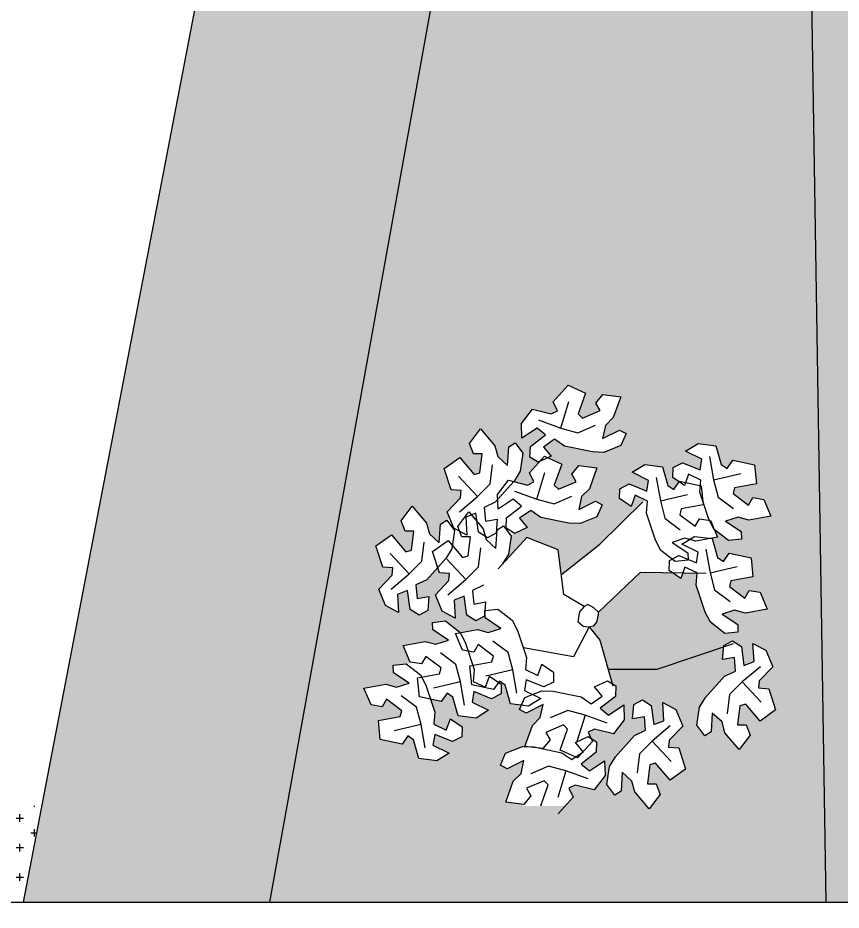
# Model space of a CAD drawing. Header units: metres. Extents: x 1186 to 11427, y -5173 to 11421.
# Drawn here: x 1315.65 to 1323.42, y 1442.16 to 1450.57 of the extents above; entities that cross this region are included whole.
import ezdxf

# ---------------------------------------------------------------- set-up
doc = ezdxf.new("R2010")
doc.units = ezdxf.units.M
doc.header["$LTSCALE"] = 8
doc.layers.get('0').update_dxf_attribs({"lineweight": 5})
for name, color, linetype in [('AL_VEGETAÇÃO', 84, 'Continuous'), ('ARQ-COTA-50', 110, 'Continuous'), ('ARQ-PAR', 5, 'Continuous'), ('ARQ-PIS', 1, 'Continuous')]:
    doc.layers.add(name, color=color, linetype=linetype)
pattern_1 = [(0, (-3129.61768, 357.83482), (0.1397, 0.1397), [0.06985, -0.20955]), (90, (-3129.58276, 357.7999), (-0.1397, 0.1397), [0.06985, -0.20955])]

# ---------------------------------------------------------------- blocks, each defined once
blk = doc.blocks.new('arv7p')
at = {"layer": 'AL_VEGETAÇÃO', "color": 85}
for p, q in [((110.5492, -13.1139), (110.6901, -12.9572)), ((110.6901, -12.9572), (110.8541, -13.032)), ((110.8541, -13.032), (110.7841, -13.2296)), ((110.9497, -13.1277), (111.0162, -13.0454)), ((111.0162, -13.0454), (111.1861, -13.0668)), ((110.5906, -13.2), (110.5492, -13.1139)), ((110.5492, -13.1139), (110.5492, -13.1139)), ((110.6194, -13.3625), (110.6954, -13.1113)), ((110.9906, -13.1983), (110.9497, -13.1277)), ((111.1861, -13.0668), (111.1159, -13.2642)), ((110.2488, -13.3189), (110.3518, -13.184)), ((110.3518, -13.184), (110.5302, -13.2286)), ((110.5302, -13.2286), (110.5906, -13.2)), ((110.8239, -13.2695), (110.9906, -13.1983)), ((110.4091, -13.2861), (110.6194, -13.3625)), ((110.7841, -13.2296), (110.8239, -13.2695)), ((111.1159, -13.2642), (111.0415, -13.3386)), ((109.7587, -13.5069), (109.8621, -13.3705)), ((109.8621, -13.3705), (109.998, -13.53)), ((110.2535, -13.4574), (110.2488, -13.3189)), ((110.3964, -13.3624), (110.2535, -13.4574)), ((110.4754, -13.4268), (110.3964, -13.3624)), ((110.6194, -13.3625), (110.7824, -13.4065)), ((110.7824, -13.4065), (110.9492, -13.3354)), ((111.0415, -13.3386), (111.0152, -13.4607)), ((111.0152, -13.4607), (111.1738, -13.3815)), ((111.1738, -13.3815), (111.2365, -13.4145)), ((110.3332, -13.5371), (110.4754, -13.4268)), ((110.5616, -13.4682), (110.4563, -13.5414)), ((110.656, -13.5339), (110.5616, -13.4682)), ((111.2365, -13.4145), (111.1866, -13.5281)), ((109.7966, -13.6056), (109.7587, -13.5069)), ((109.998, -13.53), (110.0252, -13.6316)), ((110.1178, -13.7155), (110.1285, -13.5385)), ((110.1285, -13.5385), (110.1885, -13.5006)), ((110.1885, -13.5006), (110.2619, -13.6007)), ((110.3289, -13.6369), (110.3332, -13.5371)), ((110.3332, -13.5371), (110.3332, -13.5371)), ((110.4563, -13.5414), (110.5286, -13.6284)), ((110.9195, -13.5882), (110.656, -13.5339)), ((111.1866, -13.5281), (111.0273, -13.5919)), ((111.7974, -13.5811), (111.915, -13.5077)), ((111.915, -13.5077), (112.0833, -13.5295)), ((112.0833, -13.5295), (112.1338, -13.7063)), ((109.8782, -13.6055), (109.7966, -13.6056)), ((109.8566, -13.7855), (109.8782, -13.6055)), ((110.0252, -13.6316), (110.1178, -13.7155)), ((110.2619, -13.6007), (110.2375, -13.7706)), ((110.3244, -13.7851), (110.4653, -13.6284)), ((110.4076, -13.6858), (110.3289, -13.6369)), ((110.5286, -13.6284), (110.4076, -13.6858)), ((110.4653, -13.6284), (110.6292, -13.7033)), ((111.0273, -13.5919), (110.9195, -13.5882)), ((111.9511, -13.6573), (111.7974, -13.5811)), ((112.0235, -13.6302), (112.0625, -13.8505)), ((109.5192, -13.7452), (109.666, -13.6406)), ((109.666, -13.6406), (109.8021, -13.8)), ((109.9544, -13.8899), (109.9763, -13.7099)), ((110.6292, -13.7033), (110.5592, -13.9009)), ((110.7248, -13.7989), (110.7914, -13.7166)), ((110.7914, -13.7166), (110.9612, -13.738)), ((111.2944, -13.7797), (111.412, -13.7063)), ((111.412, -13.7063), (111.5803, -13.7281)), ((111.6796, -13.7361), (111.7682, -13.69)), ((111.7682, -13.69), (111.7682, -13.69)), ((111.7682, -13.69), (111.9349, -13.7579)), ((111.9349, -13.7579), (111.9511, -13.6573)), ((112.1338, -13.7063), (112.1888, -13.7443)), ((112.1888, -13.7443), (112.2427, -13.6654)), ((112.2427, -13.6654), (112.2427, -13.6654)), ((112.2427, -13.6654), (112.4488, -13.7091)), ((112.4488, -13.7091), (112.466, -13.8885)), ((109.5844, -13.9456), (109.5192, -13.7452)), ((109.8021, -13.8), (109.8566, -13.7855)), ((110.2375, -13.7706), (110.1804, -13.8621)), ((110.3658, -13.8712), (110.3244, -13.7851)), ((110.3244, -13.7851), (110.3244, -13.7851)), ((110.3945, -14.0337), (110.4706, -13.7825)), ((110.7657, -13.8695), (110.7248, -13.7989)), ((110.9612, -13.738), (110.8911, -13.9354)), ((111.4481, -13.856), (111.2944, -13.7797)), ((111.5803, -13.7281), (111.6309, -13.905)), ((111.6765, -13.8287), (111.6796, -13.7361)), ((111.826, -13.7986), (111.7868, -13.9048)), ((111.942, -13.8533), (111.826, -13.7986)), ((112.0625, -13.8505), (112.318, -13.7907)), ((109.8349, -14.0091), (109.6553, -13.8176)), ((109.8349, -14.0091), (109.9544, -13.8899)), ((110.1804, -13.8621), (110.0016, -14.063)), ((110.0239, -13.9901), (110.1269, -13.8552)), ((110.1269, -13.8552), (110.3054, -13.8999)), ((110.3054, -13.8999), (110.3658, -13.8712)), ((110.5991, -13.9407), (110.7657, -13.8695)), ((111.1767, -13.9348), (111.2652, -13.8886)), ((111.2652, -13.8886), (111.2652, -13.8886)), ((111.2652, -13.8886), (111.4319, -13.9566)), ((111.4319, -13.9566), (111.4481, -13.856)), ((111.5206, -13.8288), (111.5595, -14.0491)), ((111.7868, -13.9048), (111.6765, -13.8287)), ((111.6859, -13.943), (111.7398, -13.864)), ((111.7398, -13.864), (111.7398, -13.864)), ((111.7398, -13.864), (111.9459, -13.9077)), ((111.9324, -13.9679), (111.942, -13.8533)), ((112.0625, -13.8505), (112.1059, -14.0136)), ((112.466, -13.8885), (112.2599, -13.9267)), ((109.6798, -13.9527), (109.5844, -13.9456)), ((109.5844, -13.9456), (109.5844, -13.9456)), ((109.6743, -14.0194), (109.6798, -13.9527)), ((110.1843, -13.9573), (110.3945, -14.0337)), ((110.5592, -13.9009), (110.5991, -13.9407)), ((110.8911, -13.9354), (110.8167, -14.0098)), ((111.1736, -14.0274), (111.1767, -13.9348)), ((111.6309, -13.905), (111.6859, -13.943)), ((112.017, -14.2232), (111.9324, -13.9679)), ((111.9459, -13.9077), (111.963, -14.0871)), ((112.2599, -13.9267), (112.2453, -13.9811)), ((109.5465, -14.1516), (109.6743, -14.0194)), ((109.6635, -14.153), (109.8349, -14.0091)), ((110.0287, -14.1286), (110.0239, -13.9901)), ((110.1716, -14.0337), (110.0287, -14.1286)), ((110.2506, -14.098), (110.1716, -14.0337)), ((110.3945, -14.0337), (110.5576, -14.0777)), ((110.5576, -14.0777), (110.7244, -14.0066)), ((110.8167, -14.0098), (110.7903, -14.132)), ((110.7903, -14.132), (110.9489, -14.0527)), ((110.9489, -14.0527), (111.0117, -14.0858)), ((110.9884, -14.4585), (111.3938, -14.0591)), ((111.2839, -14.1035), (111.1736, -14.0274)), ((111.3231, -13.9973), (111.2839, -14.1035)), ((111.4391, -14.0519), (111.3231, -13.9973)), ((111.4295, -14.1665), (111.4391, -14.0519)), ((111.5595, -14.0491), (111.8151, -13.9894)), ((111.5595, -14.0491), (111.603, -14.2123)), ((112.1059, -14.0136), (112.2509, -14.1226)), ((112.2453, -13.9811), (112.3903, -14.0898)), ((112.3903, -14.0898), (112.431, -14.0191)), ((112.431, -14.0191), (112.5355, -14.0356)), ((112.5355, -14.0356), (112.6019, -14.1934)), ((109.114, -14.237), (109.2175, -14.1006)), ((109.2175, -14.1006), (109.3534, -14.26)), ((110.0016, -14.063), (109.8975, -14.112)), ((109.8975, -14.112), (109.9082, -14.2398)), ((110.1084, -14.2084), (110.2506, -14.098)), ((110.3367, -14.1394), (110.2314, -14.2126)), ((110.4312, -14.2051), (110.3367, -14.1394)), ((111.0117, -14.0858), (110.9618, -14.1993)), ((111.7569, -14.1253), (111.7424, -14.1798)), ((111.963, -14.0871), (111.7569, -14.1253)), ((109.6117, -14.3082), (109.5465, -14.1516)), ((109.6491, -14.2899), (109.7525, -14.1535)), ((109.8185, -14.1659), (109.7233, -14.2022)), ((109.7233, -14.2022), (109.7341, -14.3734)), ((109.7525, -14.1535), (109.8884, -14.313)), ((109.843, -14.3442), (109.8185, -14.1659)), ((109.9082, -14.2398), (110.0198, -14.2207)), ((110.0198, -14.2207), (110.009, -14.3542)), ((110.1041, -14.3081), (110.1084, -14.2084)), ((110.1084, -14.2084), (110.1084, -14.2084)), ((110.2314, -14.2126), (110.3038, -14.2996)), ((110.6946, -14.2595), (110.4312, -14.2051)), ((110.9618, -14.1993), (110.8025, -14.2632)), ((111.5141, -14.4219), (111.4295, -14.1665)), ((111.603, -14.2123), (111.7479, -14.3213)), ((111.7424, -14.1798), (111.8874, -14.2885)), ((111.8874, -14.2885), (111.928, -14.2178)), ((111.928, -14.2178), (112.0326, -14.2342)), ((112.0677, -14.3184), (112.017, -14.2232)), ((112.2942, -14.2041), (112.1753, -14.2423)), ((112.3959, -14.2313), (112.2942, -14.2041)), ((112.6019, -14.1934), (112.3959, -14.2313)), ((109.152, -14.3357), (109.114, -14.237)), ((109.3534, -14.26), (109.3806, -14.3616)), ((109.4732, -14.4455), (109.4839, -14.2685)), ((109.4839, -14.2685), (109.5439, -14.2307)), ((109.5439, -14.2307), (109.6172, -14.3307)), ((109.7341, -14.3734), (109.6117, -14.3082)), ((109.6871, -14.3887), (109.6491, -14.2899)), ((110.0189, -14.3215), (110.0789, -14.2837)), ((110.0789, -14.2837), (110.1523, -14.3837)), ((110.1827, -14.3571), (110.1041, -14.3081)), ((110.3038, -14.2996), (110.1827, -14.3571)), ((110.8025, -14.2632), (110.6946, -14.2595)), ((112.0326, -14.2342), (112.099, -14.392)), ((112.1753, -14.2423), (112.3232, -14.3401)), ((108.8746, -14.4753), (109.0214, -14.3707)), ((109.0214, -14.3707), (109.1575, -14.5301)), ((109.2336, -14.3356), (109.152, -14.3357)), ((109.212, -14.5155), (109.2336, -14.3356)), ((109.3806, -14.3616), (109.4732, -14.4455)), ((109.6172, -14.3307), (109.5929, -14.5006)), ((109.7687, -14.3886), (109.6871, -14.3887)), ((109.747, -14.5685), (109.7687, -14.3886)), ((109.9273, -14.3978), (109.843, -14.3442)), ((109.843, -14.3442), (109.843, -14.3442)), ((109.8884, -14.313), (109.9156, -14.4146)), ((110.009, -14.3542), (109.9273, -14.3978)), ((110.0082, -14.4985), (110.0189, -14.3215)), ((110.3011, -14.3956), (110.0307, -14.69)), ((110.1523, -14.3837), (110.1279, -14.5536)), ((110.5941, -14.5111), (110.3011, -14.3956)), ((111.7635, -14.4576), (111.8811, -14.3842)), ((111.8811, -14.3842), (112.0494, -14.406)), ((112.099, -14.392), (111.8929, -14.43)), ((112.2027, -14.4245), (112.0677, -14.3184)), ((112.3232, -14.3401), (112.326, -14.4109)), ((108.9398, -14.6756), (108.8746, -14.4753)), ((109.3098, -14.62), (109.3317, -14.44)), ((109.4096, -14.5282), (109.5564, -14.4237)), ((109.5564, -14.4237), (109.6926, -14.5831)), ((109.9156, -14.4146), (110.0082, -14.4985)), ((110.6253, -14.7444), (110.9884, -14.4585)), ((111.5648, -14.5171), (111.5141, -14.4219)), ((111.7913, -14.4027), (111.6724, -14.441)), ((111.6724, -14.441), (111.8203, -14.5387)), ((111.9172, -14.5339), (111.7635, -14.4576)), ((111.8929, -14.43), (111.7913, -14.4027)), ((112.0494, -14.406), (112.0999, -14.5829)), ((112.326, -14.4109), (112.2027, -14.4245)), ((109.1902, -14.7392), (109.0107, -14.5477)), ((109.1575, -14.5301), (109.212, -14.5155)), ((109.4749, -14.7286), (109.4096, -14.5282)), ((109.5929, -14.5006), (109.5358, -14.5921)), ((109.8449, -14.6729), (109.8668, -14.4929)), ((110.1279, -14.5536), (110.0708, -14.6451)), ((110.6504, -14.9318), (110.5941, -14.5111)), ((111.6998, -14.6231), (111.5648, -14.5171)), ((111.8203, -14.5387), (111.8231, -14.6096)), ((111.901, -14.6345), (111.9172, -14.5339)), ((111.9897, -14.5067), (112.0286, -14.727)), ((112.155, -14.6209), (112.2088, -14.5419)), ((112.2088, -14.5419), (112.2088, -14.5419)), ((112.2088, -14.5419), (112.415, -14.5856)), ((109.1902, -14.7392), (109.3098, -14.62)), ((109.5358, -14.5921), (109.357, -14.7931)), ((109.7253, -14.7922), (109.5458, -14.6007)), ((109.6926, -14.5831), (109.747, -14.5685)), ((111.6427, -14.7053), (111.6457, -14.6127)), ((111.6457, -14.6127), (111.7343, -14.5665)), ((111.8231, -14.6096), (111.6998, -14.6231)), ((111.7343, -14.5665), (111.7343, -14.5665)), ((111.7343, -14.5665), (111.901, -14.6345)), ((112.0999, -14.5829), (112.155, -14.6209)), ((112.415, -14.5856), (112.4321, -14.765)), ((109.0351, -14.6828), (108.9398, -14.6756)), ((108.9398, -14.6756), (108.9398, -14.6756)), ((109.0297, -14.7495), (109.0351, -14.6828)), ((109.5702, -14.7358), (109.4749, -14.7286)), ((109.4749, -14.7286), (109.4749, -14.7286)), ((109.7253, -14.7922), (109.8449, -14.6729)), ((110.977, -15.1), (111.3713, -14.7216)), ((111.3713, -14.7216), (111.9908, -14.732)), ((111.7529, -14.7814), (111.6427, -14.7053)), ((111.7921, -14.6752), (111.7529, -14.7814)), ((111.9082, -14.7298), (111.7921, -14.6752)), ((111.8985, -14.8444), (111.9082, -14.7298)), ((112.0286, -14.727), (112.2842, -14.6673)), ((112.0286, -14.727), (112.0721, -14.8902)), ((108.9019, -14.8817), (109.0297, -14.7495)), ((109.0189, -14.883), (109.1902, -14.7392)), ((109.357, -14.7931), (109.2529, -14.8421)), ((109.4369, -14.9346), (109.5648, -14.8024)), ((109.554, -14.936), (109.7253, -14.7922)), ((109.5648, -14.8024), (109.5702, -14.7358)), ((112.226, -14.8032), (112.2114, -14.8577)), ((112.4321, -14.765), (112.226, -14.8032)), ((108.9671, -15.0383), (108.9019, -14.8817)), ((109.1739, -14.896), (109.0787, -14.9322)), ((109.1984, -15.0743), (109.1739, -14.896)), ((109.2529, -14.8421), (109.2636, -14.9699)), ((109.892, -14.8461), (109.7879, -14.895)), ((109.7879, -14.895), (109.7986, -15.0228)), ((111.9832, -15.0998), (111.8985, -14.8444)), ((112.0721, -14.8902), (112.217, -14.9992)), ((112.2114, -14.8577), (112.3564, -14.9664)), ((112.3564, -14.9664), (112.3971, -14.8957)), ((112.3971, -14.8957), (112.5016, -14.9121)), ((109.0787, -14.9322), (109.0895, -15.1035)), ((109.2636, -14.9699), (109.3751, -14.9507)), ((109.3751, -14.9507), (109.3644, -15.0843)), ((109.5022, -15.0913), (109.4369, -14.9346)), ((109.7089, -14.9489), (109.6137, -14.9852)), ((109.6137, -14.9852), (109.6245, -15.1564)), ((109.7334, -15.1273), (109.7089, -14.9489)), ((110.8418, -15.0474), (110.6504, -14.9318)), ((112.5016, -14.9121), (112.568, -15.0699)), ((109.0895, -15.1035), (108.9671, -15.0383)), ((109.7986, -15.0228), (109.9102, -15.0037)), ((109.9102, -15.0037), (109.8994, -15.1372)), ((109.9034, -15.0838), (110.0267, -15.0702)), ((110.0267, -15.0702), (110.1617, -15.1763)), ((110.8415, -15.0472), (110.798, -15.097)), ((110.8742, -15.0284), (110.8415, -15.0472)), ((110.931, -15.0596), (110.8742, -15.0284)), ((110.977, -15.1), (110.931, -15.0596)), ((112.568, -15.0699), (112.362, -15.1079)), ((109.2826, -15.1279), (109.1984, -15.0743)), ((109.1984, -15.0743), (109.1984, -15.0743)), ((109.3644, -15.0843), (109.2826, -15.1279)), ((109.6245, -15.1564), (109.5022, -15.0913)), ((109.8177, -15.1809), (109.7334, -15.1273)), ((109.7334, -15.1273), (109.7334, -15.1273)), ((109.8994, -15.1372), (109.8177, -15.1809)), ((109.9061, -15.1546), (109.9034, -15.0838)), ((110.0541, -15.2524), (109.9061, -15.1546)), ((110.798, -15.097), (110.781, -15.1863)), ((110.9612, -15.1936), (110.975, -15.1214)), ((110.975, -15.1214), (110.977, -15.1)), ((112.0339, -15.195), (111.9832, -15.0998)), ((112.2604, -15.0806), (112.1414, -15.1189)), ((112.1414, -15.1189), (112.2894, -15.2166)), ((112.362, -15.1079), (112.2604, -15.0806)), ((109.4096, -15.1961), (109.5329, -15.1825)), ((109.4123, -15.2669), (109.4096, -15.1961)), ((109.5329, -15.1825), (109.6678, -15.2886)), ((110.1617, -15.1763), (110.2123, -15.2715)), ((110.8868, -15.2368), (110.7404, -15.5206)), ((110.781, -15.1863), (110.8321, -15.2329)), ((110.8321, -15.2329), (110.8868, -15.2368)), ((110.8868, -15.2368), (110.933, -15.228)), ((110.8868, -15.2368), (110.9884, -15.3628)), ((110.933, -15.228), (110.9612, -15.1936)), ((112.1688, -15.301), (112.0339, -15.195)), ((112.2894, -15.2166), (112.2921, -15.2875)), ((109.5603, -15.3647), (109.4123, -15.2669)), ((109.6275, -15.3014), (109.8335, -15.2634)), ((109.6939, -15.4592), (109.6275, -15.3014)), ((109.6678, -15.2886), (109.7185, -15.3838)), ((109.8335, -15.2634), (109.9351, -15.2906)), ((109.9351, -15.2906), (110.0541, -15.2524)), ((110.2123, -15.2715), (110.297, -15.5268)), ((112.2921, -15.2875), (112.1688, -15.301)), ((109.1337, -15.4136), (109.3397, -15.3757)), ((109.3397, -15.3757), (109.4413, -15.4029)), ((109.4413, -15.4029), (109.5603, -15.3647)), ((109.7185, -15.3838), (109.8032, -15.6391)), ((109.8391, -15.4049), (109.7984, -15.4756)), ((109.9841, -15.5136), (109.8391, -15.4049)), ((110.1235, -15.4811), (109.9785, -15.3721)), ((110.9884, -15.3628), (111.1122, -15.794)), ((111.529, -15.6362), (112.2502, -15.3944)), ((112.1579, -15.4133), (112.2396, -15.3697)), ((112.2396, -15.3697), (112.3239, -15.4233)), ((112.4436, -15.5654), (112.4327, -15.3941)), ((112.4327, -15.3941), (112.5551, -15.4593)), ((109.2001, -15.5714), (109.1337, -15.4136)), ((109.6296, -15.5934), (109.4847, -15.4844)), ((109.7984, -15.4756), (109.6939, -15.4592)), ((110.1669, -15.6443), (110.1235, -15.4811)), ((110.7404, -15.5206), (110.267, -15.4362)), ((112.1471, -15.5469), (112.1579, -15.4133)), ((112.3239, -15.4233), (112.3239, -15.4233)), ((112.3239, -15.4233), (112.3483, -15.6016)), ((112.5551, -15.4593), (112.6204, -15.6159)), ((109.3046, -15.5879), (109.2001, -15.5714)), ((109.3453, -15.5172), (109.3046, -15.5879)), ((109.4903, -15.6259), (109.3453, -15.5172)), ((109.7634, -15.6063), (109.9695, -15.5681)), ((109.9695, -15.5681), (109.9841, -15.5136)), ((110.297, -15.5268), (110.2873, -15.6415)), ((112.2587, -15.5277), (112.1471, -15.5469)), ((112.2694, -15.6555), (112.2587, -15.5277)), ((112.3483, -15.6016), (112.4436, -15.5654)), ((109.0391, -15.5999), (109.1624, -15.5864)), ((109.0418, -15.6708), (109.0391, -15.5999)), ((109.1624, -15.5864), (109.2973, -15.6924)), ((109.4757, -15.6803), (109.4903, -15.6259)), ((109.6731, -15.7565), (109.6296, -15.5934)), ((109.7805, -15.7857), (109.7634, -15.6063)), ((109.8032, -15.6391), (109.7935, -15.7537)), ((110.1669, -15.6443), (109.9113, -15.704)), ((110.2058, -15.8646), (110.1669, -15.6443)), ((110.2873, -15.6415), (110.4034, -15.6961)), ((110.4034, -15.6961), (110.4426, -15.5899)), ((110.4426, -15.5899), (110.5528, -15.666)), ((111.0676, -15.6386), (111.529, -15.6362)), ((112.1653, -15.7045), (112.2694, -15.6555)), ((112.5033, -15.6146), (112.332, -15.7584)), ((112.6204, -15.6159), (112.4925, -15.7481)), ((109.1898, -15.7685), (109.0418, -15.6708)), ((109.2696, -15.7185), (109.4757, -15.6803)), ((109.2867, -15.8979), (109.2696, -15.7185)), ((109.2973, -15.6924), (109.348, -15.7876)), ((109.9096, -15.8084), (109.9488, -15.7022)), ((109.9488, -15.7022), (110.059, -15.7783)), ((110.2945, -15.7368), (110.2783, -15.8374)), ((110.4612, -15.8048), (110.2945, -15.7368)), ((110.5528, -15.666), (110.5498, -15.7586)), ((111.9865, -15.9055), (112.1653, -15.7045)), ((108.7632, -15.8175), (108.9692, -15.7795)), ((108.8296, -15.9753), (108.7632, -15.8175)), ((108.9692, -15.7795), (109.0708, -15.8068)), ((109.0708, -15.8068), (109.1898, -15.7685)), ((109.348, -15.7876), (109.4327, -16.043)), ((109.6731, -15.7565), (109.4175, -15.8163)), ((109.712, -15.9768), (109.6731, -15.7565)), ((109.9867, -15.8294), (109.7805, -15.7857)), ((109.7935, -15.7537), (109.9096, -15.8084)), ((110.0406, -15.7504), (109.9867, -15.8294)), ((110.0956, -15.7884), (110.0406, -15.7504)), ((110.059, -15.7783), (110.056, -15.8709)), ((110.1461, -15.9653), (110.0956, -15.7884)), ((110.5498, -15.7586), (110.4612, -15.8048)), ((110.4612, -15.8048), (110.4612, -15.8048)), ((110.9397, -15.8044), (111.0608, -15.747)), ((111.0121, -15.8915), (110.9397, -15.8044)), ((111.0608, -15.747), (111.1394, -15.7959)), ((111.1394, -15.7959), (111.1351, -15.8957)), ((112.332, -15.7584), (112.2124, -15.8776)), ((112.332, -15.7584), (112.5115, -15.9499)), ((112.4925, -15.7481), (112.4871, -15.8148)), ((112.4871, -15.8148), (112.5824, -15.822)), ((112.5824, -15.822), (112.5824, -15.822)), ((112.5824, -15.822), (112.6476, -16.0224)), ((109.2591, -15.9972), (109.1142, -15.8882)), ((109.4929, -15.9416), (109.2867, -15.8979)), ((109.5467, -15.8627), (109.4929, -15.9416)), ((109.6018, -15.9007), (109.5467, -15.8627)), ((109.6523, -16.0775), (109.6018, -15.9007)), ((109.8007, -15.8491), (109.7845, -15.9497)), ((109.9674, -15.917), (109.8007, -15.8491)), ((110.056, -15.8709), (109.9674, -15.917)), ((109.9867, -15.8294), (109.9867, -15.8294)), ((110.2318, -16.0183), (110.2817, -15.9048)), ((110.2783, -15.8374), (110.432, -15.9136)), ((110.2817, -15.9048), (110.441, -15.8409)), ((110.441, -15.8409), (110.5489, -15.8446)), ((110.5489, -15.8446), (110.8123, -15.899)), ((110.8123, -15.899), (110.9067, -15.9646)), ((110.9067, -15.9646), (111.0121, -15.8915)), ((111.1351, -15.8957), (110.9929, -16.0061)), ((111.1351, -15.8957), (111.1351, -15.8957)), ((111.9294, -15.997), (111.9865, -15.9055)), ((112.2124, -15.8776), (112.1905, -16.0576)), ((108.9341, -15.9918), (108.8296, -15.9753)), ((108.9748, -15.921), (108.9341, -15.9918)), ((109.1198, -16.0297), (108.9748, -15.921)), ((109.4929, -15.9416), (109.4929, -15.9416)), ((109.7845, -15.9497), (109.9382, -16.0259)), ((109.9674, -15.917), (109.9674, -15.917)), ((110.3144, -15.9871), (110.1461, -15.9653)), ((110.4532, -15.9721), (110.2945, -16.0514)), ((110.432, -15.9136), (110.3144, -15.9871)), ((110.4268, -16.0942), (110.4532, -15.9721)), ((111.0719, -16.0704), (111.2148, -15.9754)), ((111.2148, -15.9754), (111.2196, -16.114)), ((111.2974, -16.1053), (111.3082, -15.9717)), ((111.3082, -15.9717), (111.3899, -15.9281)), ((111.3899, -15.9281), (111.4741, -15.9817)), ((111.4741, -15.9817), (111.4741, -15.9817)), ((111.4741, -15.9817), (111.4986, -16.16)), ((111.5938, -16.1238), (111.583, -15.9525)), ((111.583, -15.9525), (111.7054, -16.0177)), ((112.3103, -15.9821), (112.2886, -16.162)), ((112.3647, -15.9675), (112.3103, -15.9821)), ((112.5009, -16.1269), (112.3647, -15.9675)), ((109.1052, -16.0842), (109.1198, -16.0297)), ((109.3026, -16.1604), (109.2591, -15.9972)), ((109.4327, -16.043), (109.423, -16.1576)), ((109.8206, -16.0993), (109.6523, -16.0775)), ((109.9382, -16.0259), (109.8206, -16.0993)), ((110.2945, -16.0514), (110.2318, -16.0183)), ((110.6859, -16.0264), (110.5191, -16.0974)), ((110.849, -16.0703), (110.6859, -16.0264)), ((110.849, -16.0703), (110.7729, -16.3215)), ((111.0592, -16.1468), (110.849, -16.0703)), ((110.9929, -16.0061), (111.0719, -16.0704)), ((111.7054, -16.0177), (111.7707, -16.1743)), ((111.905, -16.1669), (111.9294, -15.997)), ((112.0491, -16.0521), (112.0384, -16.2291)), ((112.1417, -16.136), (112.0491, -16.0521)), ((112.6476, -16.0224), (112.5009, -16.1269)), ((108.8991, -16.1224), (109.1052, -16.0842)), ((108.9162, -16.3018), (108.8991, -16.1224)), ((109.3026, -16.1604), (109.047, -16.2201)), ((109.3415, -16.3807), (109.3026, -16.1604)), ((109.423, -16.1576), (109.5391, -16.2122)), ((109.5391, -16.2122), (109.5783, -16.106)), ((109.5783, -16.106), (109.6885, -16.1821)), ((110.3524, -16.1686), (110.4268, -16.0942)), ((110.6444, -16.1633), (110.4777, -16.2346)), ((110.6843, -16.2032), (110.6444, -16.1633)), ((111.2196, -16.114), (111.1166, -16.2488)), ((111.4089, -16.0861), (111.2974, -16.1053)), ((111.4196, -16.2139), (111.4089, -16.0861)), ((111.4986, -16.16), (111.5938, -16.1238)), ((112.1689, -16.2376), (112.1417, -16.136)), ((112.2886, -16.162), (112.3702, -16.1619)), ((112.3702, -16.1619), (112.4082, -16.2606)), ((109.6885, -16.1821), (109.6854, -16.2747)), ((110.2823, -16.366), (110.3524, -16.1686)), ((110.4777, -16.2346), (110.5187, -16.3052)), ((110.6143, -16.4008), (110.6843, -16.2032)), ((110.9381, -16.2042), (110.8777, -16.2328)), ((110.8777, -16.2328), (110.9191, -16.319)), ((111.1166, -16.2488), (110.9381, -16.2042)), ((111.3156, -16.2629), (111.4196, -16.2139)), ((111.6536, -16.173), (111.4823, -16.3168)), ((111.7707, -16.1743), (111.6428, -16.3065)), ((111.9784, -16.2669), (111.905, -16.1669)), ((112.0384, -16.2291), (111.9784, -16.2669)), ((112.3048, -16.397), (112.1689, -16.2376)), ((109.1223, -16.3455), (108.9162, -16.3018)), ((109.1762, -16.2665), (109.1223, -16.3455)), ((109.2313, -16.3045), (109.1762, -16.2665)), ((109.2818, -16.4814), (109.2313, -16.3045)), ((109.4302, -16.2529), (109.414, -16.3535)), ((109.5969, -16.3209), (109.4302, -16.2529)), ((109.6854, -16.2747), (109.5969, -16.3209)), ((109.5969, -16.3209), (109.5969, -16.3209)), ((110.5187, -16.3052), (110.4521, -16.3874)), ((110.7579, -16.3309), (110.879, -16.2735)), ((110.8303, -16.4179), (110.7579, -16.3309)), ((110.9191, -16.319), (110.7782, -16.4756)), ((110.879, -16.2735), (110.9576, -16.3224)), ((110.9191, -16.319), (110.9191, -16.319)), ((110.9576, -16.3224), (110.9533, -16.4222)), ((111.1367, -16.4639), (111.3156, -16.2629)), ((111.4823, -16.3168), (111.3627, -16.436)), ((111.4823, -16.3168), (111.6618, -16.5083)), ((111.6428, -16.3065), (111.6374, -16.3732)), ((112.4082, -16.2606), (112.3048, -16.397)), ((109.1223, -16.3455), (109.1223, -16.3455)), ((109.414, -16.3535), (109.5677, -16.4298)), ((110.1, -16.4312), (110.2593, -16.3674)), ((110.2593, -16.3674), (110.3671, -16.3711)), ((110.4521, -16.3874), (110.2823, -16.366)), ((110.3671, -16.3711), (110.6305, -16.4254)), ((110.7782, -16.4756), (110.6143, -16.4008)), ((111.6374, -16.3732), (111.7327, -16.3804)), ((111.7327, -16.3804), (111.7327, -16.3804)), ((111.7327, -16.3804), (111.7979, -16.5807)), ((109.4501, -16.5032), (109.2818, -16.4814)), ((109.5677, -16.4298), (109.4501, -16.5032)), ((110.05, -16.5448), (110.1, -16.4312)), ((110.2714, -16.4986), (110.1128, -16.5778)), ((110.2451, -16.6207), (110.2714, -16.4986)), ((110.6305, -16.4254), (110.725, -16.4911)), ((110.725, -16.4911), (110.8303, -16.4179)), ((110.9533, -16.4222), (110.8111, -16.5325)), ((110.9533, -16.4222), (110.9533, -16.4222)), ((111.0796, -16.5554), (111.1367, -16.4639)), ((111.3627, -16.436), (111.3408, -16.616)), ((110.1128, -16.5778), (110.05, -16.5448)), ((110.5042, -16.5528), (110.3373, -16.6239)), ((110.6672, -16.5968), (110.5042, -16.5528)), ((110.8111, -16.5325), (110.8901, -16.5969)), ((110.8901, -16.5969), (111.033, -16.5019)), ((111.033, -16.5019), (111.0378, -16.6405)), ((111.0553, -16.7253), (111.0796, -16.5554)), ((111.4606, -16.5405), (111.4389, -16.7204)), ((111.515, -16.5259), (111.4606, -16.5405)), ((111.6511, -16.6853), (111.515, -16.5259)), ((111.7979, -16.5807), (111.6511, -16.6853)), ((110.1707, -16.6951), (110.2451, -16.6207)), ((110.6672, -16.5968), (110.5911, -16.848)), ((110.8774, -16.6732), (110.6672, -16.5968)), ((111.0378, -16.6405), (110.9348, -16.7753)), ((111.1993, -16.6105), (111.1886, -16.7875)), ((111.2919, -16.6944), (111.1993, -16.6105)), ((110.1005, -16.8925), (110.1707, -16.6951)), ((110.4626, -16.6898), (110.296, -16.761)), ((110.4325, -16.9273), (110.5025, -16.7297)), ((110.5025, -16.7297), (110.4626, -16.6898)), ((110.7564, -16.7307), (110.6959, -16.7593)), ((110.9348, -16.7753), (110.7564, -16.7307)), ((111.1286, -16.8253), (111.0553, -16.7253)), ((111.3191, -16.796), (111.2919, -16.6944)), ((111.4389, -16.7204), (111.5205, -16.7203)), ((111.5205, -16.7203), (111.5585, -16.819)), ((110.3369, -16.8316), (110.2704, -16.9139)), ((110.296, -16.761), (110.3369, -16.8316)), ((110.6959, -16.7593), (110.7374, -16.8454)), ((111.1886, -16.7875), (111.1286, -16.8253)), ((111.455, -16.9554), (111.3191, -16.796)), ((111.5585, -16.819), (111.455, -16.9554)), ((110.2704, -16.9139), (110.1005, -16.8925)), ((110.7374, -16.8454), (110.5964, -17.0021)), ((110.7374, -16.8454), (110.7374, -16.8454))]:
    blk.add_line(p, q, dxfattribs=at)

msp = doc.modelspace()

# ---------------------------------------------------------------- hatches: boundary and pattern name
at = {"true_color": 0xc7c8ca}
h = msp.add_hatch(color=9, dxfattribs=at)
h.dxf.hatch_style = 1
h.paths.add_polyline_path([(1321.4305, 1461.1121), (1319.3305, 1461.1121), (1315.7023, 1442.2303), (1315.8273, 1442.2303), (1318.0273, 1442.2303)])
h.paths.add_polyline_path([(1325.0805, 1461.1121), (1322.9805, 1461.1121), (1323.2773, 1442.2303), (1325.3773, 1442.2303)])
at = {"layer": 'ARQ-COTA-50', "true_color": 0x396d2c}
h = msp.add_hatch(dxfattribs=at)
h.set_pattern_fill('CROSS', color=97, scale=0.022)
h.set_pattern_definition(pattern_1)
h.paths.add_polyline_path([(1318.1912, 1443.1393), (1320.4163, 1443.1393), (1320.4271, 1443.1527), (1320.2572, 1443.1741), (1320.3274, 1443.3715), (1320.4018, 1443.4459), (1320.4281, 1443.568), (1320.2695, 1443.4888), (1320.2068, 1443.5218), (1320.2567, 1443.6354), (1320.4423, 1443.7098), (1320.5091, 1443.898), (1320.5835, 1443.9724), (1320.6099, 1444.0945), (1320.4513, 1444.0152), (1320.3885, 1444.0483), (1320.406, 1444.088), (1320.3028, 1444.1013), (1320.2523, 1444.2782), (1320.2162, 1444.3031), (1320.2127, 1444.1957), (1320.1241, 1444.1496), (1319.9574, 1444.2175), (1319.9412, 1444.1169), (1320.0949, 1444.0407), (1319.9773, 1443.9673), (1319.809, 1443.9891), (1319.7585, 1444.1659), (1319.7035, 1444.2039), (1319.6496, 1444.125), (1319.5487, 1444.1464), (1319.5894, 1444.0236), (1319.5797, 1443.909), (1319.6958, 1443.8544), (1319.735, 1443.9606), (1319.8452, 1443.8845), (1319.8422, 1443.7919), (1319.7536, 1443.7457), (1319.5869, 1443.8137), (1319.5707, 1443.7131), (1319.7244, 1443.6368), (1319.6068, 1443.5634), (1319.4385, 1443.5852), (1319.388, 1443.7621), (1319.333, 1443.8001), (1319.2791, 1443.7211), (1319.0729, 1443.7648), (1319.0558, 1443.9442), (1319.2619, 1443.9824), (1319.2765, 1444.0369), (1319.1315, 1444.1456), (1319.0908, 1444.0749), (1318.9863, 1444.0913), (1318.9199, 1444.2491), (1319.1259, 1444.2871), (1319.2275, 1444.2598), (1319.3465, 1444.2981), (1319.1985, 1444.3958), (1319.1958, 1444.4667), (1319.3611, 1444.4849), (1319.2904, 1444.653), (1319.4964, 1444.6909), (1319.598, 1444.6637), (1319.717, 1444.7019), (1319.569, 1444.7997), (1319.5663, 1444.8705), (1319.6896, 1444.8841), (1319.8301, 1444.7737), (1319.9902, 1444.8032), (1320.0919, 1444.776), (1320.2108, 1444.8142), (1320.0453, 1444.9236), (1319.9744, 1444.8857), (1319.8902, 1444.9393), (1319.8657, 1445.1177), (1319.7704, 1445.0814), (1319.7813, 1444.9102), (1319.6589, 1444.9753), (1319.5936, 1445.132), (1319.7215, 1445.2642), (1319.7269, 1445.3308), (1319.6316, 1445.338), (1319.6154, 1445.3878), (1319.5137, 1445.2735), (1319.4096, 1445.2245), (1319.4203, 1445.0967), (1319.5319, 1445.1159), (1319.5211, 1444.9823), (1319.4393, 1444.9387), (1319.3551, 1444.9923), (1319.3306, 1445.1706), (1319.2354, 1445.1344), (1319.2462, 1444.9631), (1319.1238, 1445.0283), (1319.0586, 1445.1849), (1319.1864, 1445.3171), (1319.1919, 1445.3838), (1319.0965, 1445.391), (1319.0313, 1445.5914), (1319.1781, 1445.6959), (1319.3142, 1445.5365), (1319.3687, 1445.5511), (1319.3903, 1445.731), (1319.3087, 1445.7309), (1319.2707, 1445.8296), (1319.3742, 1445.966), (1319.5101, 1445.8066), (1319.5373, 1445.705), (1319.6299, 1445.6211), (1319.6406, 1445.7981), (1319.7288, 1445.8537), (1319.7032, 1445.915), (1319.8311, 1446.0472), (1319.8365, 1446.1139), (1319.7411, 1446.121), (1319.6759, 1446.3214), (1319.8227, 1446.426), (1319.9589, 1446.2666), (1320.0133, 1446.2812), (1320.035, 1446.4611), (1319.9533, 1446.461), (1319.9154, 1446.5597), (1320.0188, 1446.6961), (1320.1547, 1446.5366), (1320.1819, 1446.435), (1320.2745, 1446.3511), (1320.2852, 1446.5281), (1320.3452, 1446.566), (1320.4186, 1446.4659), (1320.3942, 1446.296), (1320.3336, 1446.1989), (1320.4621, 1446.1667), (1320.5225, 1446.1954), (1320.4811, 1446.2815), (1320.5682, 1446.3783), (1320.4856, 1446.4297), (1320.49, 1446.5295), (1320.6321, 1446.6398), (1320.5531, 1446.7042), (1320.4102, 1446.6092), (1320.4055, 1446.7478), (1320.5085, 1446.8826), (1320.6869, 1446.838), (1320.7474, 1446.8666), (1320.7059, 1446.9527), (1320.8468, 1447.1094), (1321.0108, 1447.0346), (1320.9408, 1446.837), (1320.9806, 1446.7971), (1321.1473, 1446.8683), (1321.1064, 1446.9389), (1321.1729, 1447.0212), (1321.3428, 1446.9998), (1321.2726, 1446.8024), (1321.1982, 1446.728), (1321.1719, 1446.6059), (1321.3305, 1446.6851), (1321.3932, 1446.6521), (1321.3433, 1446.5385), (1321.184, 1446.4747), (1321.0762, 1446.4784), (1320.8127, 1446.5327), (1320.7183, 1446.5984), (1320.613, 1446.5252), (1320.6853, 1446.4382), (1320.6543, 1446.4234), (1320.7859, 1446.3633), (1320.716, 1446.1657), (1320.7558, 1446.1259), (1320.9225, 1446.1971), (1320.8815, 1446.2677), (1320.9481, 1446.35), (1321.1179, 1446.3286), (1321.0478, 1446.1312), (1320.9734, 1446.0568), (1320.947, 1445.9346), (1321.1057, 1446.0139), (1321.1684, 1445.9809), (1321.1185, 1445.8673), (1320.9592, 1445.8034), (1320.8514, 1445.8071), (1320.5879, 1445.8615), (1320.4935, 1445.9272), (1320.3881, 1445.854), (1320.4605, 1445.767), (1320.3109, 1445.696), (1320.2795, 1445.4769), (1320.4578, 1445.6711), (1320.7508, 1445.5555), (1320.7821, 1445.3222), (1321.1451, 1445.6081), (1321.5701, 1446.0268), (1321.4798, 1446.0693), (1321.4406, 1445.9631), (1321.3303, 1446.0392), (1321.3334, 1446.1318), (1321.422, 1446.178), (1321.5886, 1446.11), (1321.6048, 1446.2106), (1321.4511, 1446.2869), (1321.5687, 1446.3603), (1321.737, 1446.3385), (1321.7876, 1446.1616), (1321.8426, 1446.1236), (1321.8926, 1446.1969), (1321.8333, 1446.2379), (1321.8363, 1446.3305), (1321.9249, 1446.3766), (1322.0916, 1446.3087), (1322.1078, 1446.4093), (1321.9541, 1446.4855), (1322.0717, 1446.5589), (1322.24, 1446.5371), (1322.2905, 1446.3603), (1322.3455, 1446.3223), (1322.3994, 1446.4012), (1322.6056, 1446.3575), (1322.6227, 1446.1781), (1322.4166, 1446.1399), (1322.402, 1446.0855), (1322.547, 1445.9768), (1322.5877, 1446.0475), (1322.6922, 1446.031), (1322.7586, 1445.8732), (1322.5526, 1445.8353), (1322.451, 1445.8625), (1322.332, 1445.8243), (1322.48, 1445.7265), (1322.4827, 1445.6557), (1322.3594, 1445.6421), (1322.2248, 1445.7478), (1322.2557, 1445.6746), (1322.2048, 1445.6652), (1322.2567, 1445.4837), (1322.3117, 1445.4457), (1322.3656, 1445.5247), (1322.5717, 1445.481), (1322.5888, 1445.3016), (1322.3827, 1445.2634), (1322.3681, 1445.2089), (1322.5131, 1445.1002), (1322.5538, 1445.171), (1322.6583, 1445.1545), (1322.7247, 1444.9967), (1322.5187, 1444.9587), (1322.4171, 1444.986), (1322.2981, 1444.9477), (1322.4461, 1444.85), (1322.4488, 1444.7791), (1322.3255, 1444.7656), (1322.1906, 1444.8716), (1322.1399, 1444.9668), (1322.0552, 1445.2222), (1322.0648, 1445.336), (1321.9293, 1445.3383), (1321.9097, 1445.2852), (1321.8303, 1445.34), (1321.528, 1445.345), (1321.1337, 1444.9666), (1321.1317, 1444.9452), (1321.1179, 1444.873), (1321.0629, 1444.8058), (1321.1451, 1444.7038), (1321.2243, 1444.428), (1321.6858, 1444.4304), (1322.3136, 1444.641), (1322.3146, 1444.6533), (1322.3963, 1444.6969), (1322.4806, 1444.6433), (1322.5051, 1444.465), (1322.6003, 1444.5012), (1322.5895, 1444.6725), (1322.7118, 1444.6073), (1322.7771, 1444.4507), (1322.6492, 1444.3185), (1322.6438, 1444.2518), (1322.7392, 1444.2446), (1322.8044, 1444.0442), (1322.6576, 1443.9397), (1322.5214, 1444.0991), (1322.467, 1444.0845), (1322.4453, 1443.9046), (1322.527, 1443.9047), (1322.5649, 1443.806), (1322.4615, 1443.6696), (1322.3256, 1443.829), (1322.2984, 1443.9306), (1322.2058, 1444.0145), (1322.1951, 1443.8375), (1322.1351, 1443.7997), (1322.0617, 1443.8997), (1322.0861, 1444.0696), (1322.1432, 1444.1611), (1322.322, 1444.3621), (1322.4261, 1444.4111), (1322.4154, 1444.5389), (1322.3038, 1444.5197), (1322.3136, 1444.641), (1321.6858, 1444.4304), (1321.2243, 1444.428), (1321.2637, 1444.2908), (1321.2961, 1444.2707), (1321.2918, 1444.1709), (1321.1496, 1444.0605), (1321.2286, 1443.9962), (1321.3715, 1444.0912), (1321.3763, 1443.9526), (1321.2733, 1443.8178), (1321.0948, 1443.8624), (1321.0344, 1443.8338), (1321.0617, 1443.7769), (1321.1144, 1443.7442), (1321.11, 1443.6444), (1320.9679, 1443.5341), (1321.0469, 1443.4697), (1321.1897, 1443.5647), (1321.1945, 1443.4262), (1321.0915, 1443.2913), (1320.9131, 1443.3359), (1320.8526, 1443.3073), (1320.8941, 1443.2212), (1320.8205, 1443.1393), (1321.5877, 1443.1393), (1321.4759, 1443.2706), (1321.4486, 1443.3722), (1321.356, 1443.4561), (1321.3454, 1443.2791), (1321.2854, 1443.2413), (1321.212, 1443.3413), (1321.2363, 1443.5112), (1321.2935, 1443.6027), (1321.4723, 1443.8037), (1321.5763, 1443.8527), (1321.5656, 1443.9805), (1321.4541, 1443.9613), (1321.4649, 1444.0949), (1321.5466, 1444.1385), (1321.6308, 1444.0849), (1321.6553, 1443.9066), (1321.7505, 1443.9428), (1321.7397, 1444.1141), (1321.8621, 1444.0489), (1321.9274, 1443.8923), (1321.7995, 1443.7601), (1321.7941, 1443.6934), (1321.8894, 1443.6862), (1321.9546, 1443.4859), (1321.8078, 1443.3813), (1321.6717, 1443.5407), (1321.6173, 1443.5261), (1321.5956, 1443.3462), (1321.6772, 1443.3463), (1321.7152, 1443.2476), (1321.6331, 1443.1393), (1323.263, 1443.1393), (1322.9805, 1461.1121), (1321.4305, 1461.1121)])
h.paths.add_polyline_path([(1321.151, 1451.3978), (1321.1371, 1451.3922), (1321.1486, 1451.3908)], flags=16)
h.paths.add_polyline_path([(1320.604, 1452.5776), (1320.6081, 1452.6282), (1320.4927, 1452.6368), (1320.4462, 1452.5846), (1320.3672, 1452.5475), (1320.3754, 1452.4505), (1320.5021, 1452.4722)], flags=16)
h.paths.add_polyline_path([(1320.6438, 1452.9356), (1320.5881, 1453.0115), (1320.5426, 1452.9828), (1320.5327, 1452.8188), (1320.5976, 1452.865), (1320.6285, 1452.8289)], flags=16)
h.paths.add_polyline_path([(1321.4581, 1453.9781), (1321.5825, 1453.9213), (1321.5294, 1453.7713), (1321.5597, 1453.7411), (1321.6862, 1453.7951), (1321.6551, 1453.8487), (1321.7056, 1453.9111), (1321.8345, 1453.8949), (1321.7813, 1453.7451), (1321.7248, 1453.6886), (1321.7048, 1453.5959), (1321.8252, 1453.6561), (1321.8728, 1453.631), (1321.8349, 1453.5448), (1321.714, 1453.4963), (1321.6322, 1453.4991), (1321.4322, 1453.5404), (1321.3605, 1453.5902), (1321.2806, 1453.5347), (1321.3355, 1453.4686), (1321.3119, 1453.4574), (1321.4119, 1453.4118), (1321.3588, 1453.2618), (1321.389, 1453.2316), (1321.5155, 1453.2856), (1321.4844, 1453.3392), (1321.5349, 1453.4017), (1321.6639, 1453.3854), (1321.6106, 1453.2356), (1321.5542, 1453.1791), (1321.5342, 1453.0864), (1321.6546, 1453.1466), (1321.7022, 1453.1215), (1321.6643, 1453.0353), (1321.5434, 1452.9869), (1321.4615, 1452.9897), (1321.2616, 1453.0309), (1321.1899, 1453.0808), (1321.11, 1453.0252), (1321.1649, 1452.9592), (1321.0513, 1452.9053), (1321.0275, 1452.739), (1321.1629, 1452.8864), (1321.3852, 1452.7986), (1321.4089, 1452.6216), (1321.6845, 1452.8386), (1322.0071, 1453.1564), (1321.9385, 1453.1887), (1321.9087, 1453.1081), (1321.8251, 1453.1658), (1321.8274, 1453.2361), (1321.8946, 1453.2711), (1322.0211, 1453.2196), (1322.0334, 1453.2959), (1321.9168, 1453.3538), (1322.006, 1453.4095), (1322.1338, 1453.3929), (1322.1721, 1453.2587), (1322.2139, 1453.2299), (1322.2518, 1453.2855), (1322.2068, 1453.3166), (1322.2091, 1453.3869), (1322.2763, 1453.4219), (1322.4028, 1453.3703), (1322.4151, 1453.4467), (1322.2985, 1453.5046), (1322.3877, 1453.5603), (1322.5155, 1453.5437), (1322.5539, 1453.4095), (1322.5956, 1453.3807), (1322.6365, 1453.4406), (1322.793, 1453.4074), (1322.806, 1453.2713), (1322.6495, 1453.2423), (1322.6385, 1453.2009), (1322.7485, 1453.1184), (1322.7794, 1453.1721), (1322.8587, 1453.1596), (1322.9091, 1453.0398), (1322.7527, 1453.011), (1322.6756, 1453.0317), (1322.5853, 1453.0027), (1322.6976, 1452.9285), (1322.6997, 1452.8747), (1322.6061, 1452.8644), (1322.504, 1452.9447), (1322.5274, 1452.8891), (1322.4888, 1452.8819), (1322.5281, 1452.7442), (1322.5699, 1452.7153), (1322.6108, 1452.7753), (1322.7673, 1452.7421), (1322.7803, 1452.6059), (1322.6238, 1452.577), (1322.6128, 1452.5356), (1322.7228, 1452.4531), (1322.7537, 1452.5068), (1322.833, 1452.4943), (1322.8834, 1452.3745), (1322.727, 1452.3457), (1322.6499, 1452.3664), (1322.5596, 1452.3374), (1322.6719, 1452.2632), (1322.674, 1452.2094), (1322.5804, 1452.1991), (1322.478, 1452.2796), (1322.4395, 1452.3519), (1322.3753, 1452.5457), (1322.3825, 1452.6321), (1322.2797, 1452.6338), (1322.2648, 1452.5935), (1322.2046, 1452.6351), (1321.9751, 1452.6389), (1321.6778, 1452.3536), (1321.6595, 1452.2578), (1321.6074, 1452.2479), (1321.6845, 1452.1523), (1321.7446, 1451.9429), (1322.0948, 1451.9448), (1322.5714, 1452.1045), (1322.5721, 1452.1139), (1322.6342, 1452.147), (1322.6981, 1452.1063), (1322.7167, 1451.971), (1322.789, 1451.9985), (1322.7807, 1452.1285), (1322.8736, 1452.079), (1322.9232, 1451.9601), (1322.8261, 1451.8598), (1322.822, 1451.8092), (1322.8944, 1451.8037), (1322.9439, 1451.6517), (1322.8324, 1451.5723), (1322.7291, 1451.6933), (1322.6878, 1451.6822), (1322.6714, 1451.5456), (1322.7333, 1451.5457), (1322.7621, 1451.4708), (1322.6836, 1451.3673), (1322.5805, 1451.4883), (1322.5598, 1451.5654), (1322.4895, 1451.6291), (1322.4814, 1451.4947), (1322.4359, 1451.466), (1322.3802, 1451.542), (1322.3987, 1451.6709), (1322.442, 1451.7404), (1322.5777, 1451.8929), (1322.6567, 1451.9301), (1322.6486, 1452.0271), (1322.5639, 1452.0125), (1322.5714, 1452.1045), (1322.0948, 1451.9448), (1321.7446, 1451.9429), (1321.7745, 1451.8388), (1321.7991, 1451.8235), (1321.7958, 1451.7478), (1321.6879, 1451.664), (1321.7479, 1451.6152), (1321.8563, 1451.6873), (1321.86, 1451.5821), (1321.7818, 1451.4798), (1321.6463, 1451.5136), (1321.6005, 1451.4919), (1321.6212, 1451.4488), (1321.6409, 1451.4365), (1321.5644, 1451.3515), (1321.5645, 1451.3514), (1321.5641, 1451.3512), (1321.525, 1451.3076), (1321.5108, 1451.3141), (1321.4846, 1451.2959), (1321.4129, 1451.3457), (1321.2768, 1451.3738), (1321.328, 1451.437), (1321.2969, 1451.4906), (1321.4234, 1451.5446), (1321.4537, 1451.5144), (1321.4005, 1451.3644), (1321.5108, 1451.3141), (1321.5641, 1451.3512), (1321.5644, 1451.3515), (1321.5096, 1451.4175), (1321.6127, 1451.4664), (1321.6005, 1451.4919), (1321.6463, 1451.5136), (1321.7818, 1451.4798), (1321.86, 1451.5821), (1321.8563, 1451.6873), (1321.7479, 1451.6152), (1321.6879, 1451.664), (1321.7958, 1451.7478), (1321.7991, 1451.8235), (1321.7394, 1451.8606), (1321.6475, 1451.8171), (1321.7025, 1451.751), (1321.6225, 1451.6955), (1321.5508, 1451.7453), (1321.3509, 1451.7866), (1321.2691, 1451.7894), (1321.2037, 1451.7632), (1321.2622, 1451.7342), (1321.1729, 1451.6784), (1321.0452, 1451.695), (1321.0068, 1451.8292), (1320.9795, 1451.8481), (1320.9768, 1451.7666), (1320.9096, 1451.7316), (1320.783, 1451.7832), (1320.7708, 1451.7068), (1320.8874, 1451.6489), (1320.7981, 1451.5932), (1320.6704, 1451.6098), (1320.632, 1451.744), (1320.5903, 1451.7729), (1320.5494, 1451.7129), (1320.4728, 1451.7291), (1320.5037, 1451.636), (1320.4964, 1451.549), (1320.5845, 1451.5076), (1320.6142, 1451.5882), (1320.6979, 1451.5304), (1320.6956, 1451.4601), (1320.6283, 1451.4251), (1320.5018, 1451.4767), (1320.4895, 1451.4003), (1320.6062, 1451.3424), (1320.5169, 1451.2867), (1320.3892, 1451.3033), (1320.3508, 1451.4375), (1320.3091, 1451.4663), (1320.2682, 1451.4064), (1320.1117, 1451.4396), (1320.0987, 1451.5757), (1320.2551, 1451.6047), (1320.2662, 1451.646), (1320.1562, 1451.7286), (1320.1253, 1451.6749), (1320.046, 1451.6874), (1319.9956, 1451.8071), (1320.1519, 1451.836), (1320.2291, 1451.8153), (1320.3193, 1451.8443), (1320.2071, 1451.9185), (1320.205, 1451.9723), (1320.3305, 1451.9861), (1320.2768, 1452.1137), (1320.4331, 1452.1425), (1320.5103, 1452.1218), (1320.6006, 1452.1508), (1320.4883, 1452.225), (1320.4862, 1452.2788), (1320.5798, 1452.2891), (1320.6864, 1452.2053), (1320.8079, 1452.2277), (1320.8851, 1452.207), (1320.9754, 1452.236), (1320.8497, 1452.319), (1320.858, 1452.3234), (1320.8611, 1452.3619), (1320.861, 1452.364), (1320.9546, 1452.3743), (1321.057, 1452.2938), (1321.0955, 1452.2215), (1321.1369, 1452.0965), (1321.4963, 1452.0325), (1321.6074, 1452.2479), (1321.5659, 1452.2509), (1321.5271, 1452.2862), (1321.54, 1452.354), (1321.573, 1452.3918), (1321.428, 1452.4794), (1321.3852, 1452.7986), (1321.1629, 1452.8864), (1320.9863, 1452.6942), (1321.0314, 1452.7664), (1321.0499, 1452.8954), (1320.9942, 1452.9713), (1320.9487, 1452.9426), (1320.9406, 1452.8083), (1320.8647, 1452.877), (1320.8684, 1452.8789), (1320.8644, 1452.894), (1320.8152, 1452.9253), (1320.8047, 1453.0018), (1320.7648, 1453.0486), (1320.7243, 1453.0332), (1320.7332, 1452.8917), (1320.6968, 1452.8916), (1320.682, 1452.9301), (1320.6396, 1452.9526), (1320.5901, 1453.0715), (1320.6871, 1453.1719), (1320.6913, 1453.2225), (1320.6189, 1453.2279), (1320.5694, 1453.38), (1320.6808, 1453.4594), (1320.7841, 1453.3384), (1320.8255, 1453.3494), (1320.8419, 1453.486), (1320.7799, 1453.4859), (1320.7511, 1453.5609), (1320.8296, 1453.6644), (1320.9328, 1453.5434), (1320.9534, 1453.4662), (1321.0237, 1453.4026), (1321.0318, 1453.5369), (1321.0774, 1453.5656), (1321.1331, 1453.4897), (1321.1146, 1453.3607), (1321.0685, 1453.287), (1321.1661, 1453.2626), (1321.212, 1453.2843), (1321.1805, 1453.3497), (1321.2466, 1453.4232), (1321.184, 1453.4622), (1321.1872, 1453.5379), (1321.2952, 1453.6217), (1321.2352, 1453.6705), (1321.1267, 1453.5984), (1321.1231, 1453.7036), (1321.2013, 1453.8059), (1321.3367, 1453.7721), (1321.3826, 1453.7938), (1321.3511, 1453.8592)], flags=16)
h.paths.add_polyline_path([(1320.9537, 1453.1592), (1320.9541, 1453.1475), (1320.9355, 1453.1388)], flags=0)
h.paths.add_polyline_path([(1322.3202, 1453.3394), (1322.4083, 1453.298), (1322.4049, 1453.258), (1322.4112, 1453.2566), (1322.4215, 1453.149), (1322.4652, 1453.0172), (1322.469, 1453.0101), (1322.3977, 1453.0213), (1322.3668, 1452.9676), (1322.2567, 1453.0502), (1322.2678, 1453.0915), (1322.4242, 1453.1205), (1322.4215, 1453.149), (1322.401, 1453.211), (1322.4049, 1453.258), (1322.2985, 1453.2805)], flags=0)
h.paths.add_polyline_path([(1322.202, 1452.7313), (1322.2506, 1452.7566), (1322.3178, 1452.7292), (1322.3159, 1452.7777), (1322.2036, 1452.8519), (1322.2939, 1452.8809), (1322.3258, 1452.8724), (1322.2728, 1452.8392), (1322.3894, 1452.7814), (1322.3771, 1452.705), (1322.3281, 1452.725), (1322.183, 1452.7091), (1322.1842, 1452.7452)], flags=0)
h.paths.add_polyline_path([(1318.1912, 1443.1393), (1318.0273, 1442.2303), (1320.7273, 1442.2303), (1323.2773, 1442.2303), (1323.263, 1443.1393), (1321.6331, 1443.1393), (1321.6117, 1443.1112), (1321.5877, 1443.1393)])
h = msp.add_hatch(dxfattribs=at)
h.set_pattern_fill('CROSS', color=97, scale=0.022)
h.set_pattern_definition(pattern_1)
h.paths.add_polyline_path([(1315.5773, 1438.818), (1314.4733, 1438.818), (1314.4633, 1437.5103), (1315.5773, 1437.5103)])
h.paths.add_polyline_path([(1315.5773, 1440.7803), (1315.5773, 1441.9803), (1315.5773, 1442.2303), (1315.7023, 1442.2303), (1315.877, 1443.1393), (1314.5064, 1443.1393), (1314.4733, 1438.818), (1315.5773, 1438.818)])

# ---------------------------------------------------------------- linework, layer by layer
at = {"layer": 'ARQ-PAR'}
msp.add_lwpolyline([(1315.5773, 1442.2303), (1325.6273, 1442.2303), (1325.6273, 1437.3103), (1315.5773, 1437.3103)], close=True, dxfattribs=at)
at = {"layer": 'ARQ-PIS'}
for p, q in [((1319.3305, 1461.1121), (1315.7023, 1442.2303)), ((1321.4305, 1461.1121), (1318.0273, 1442.2303)), ((1322.9805, 1461.1121), (1323.2773, 1442.2303))]:
    msp.add_line(p, q, dxfattribs=at)

# ---------------------------------------------------------------- block references
at = {"layer": 'AL_VEGETAÇÃO', "color": 98}
msp.add_blockref('arv7p', (1210.1567, 1460.0666), dxfattribs=at)

doc.saveas('drawing.dxf')
